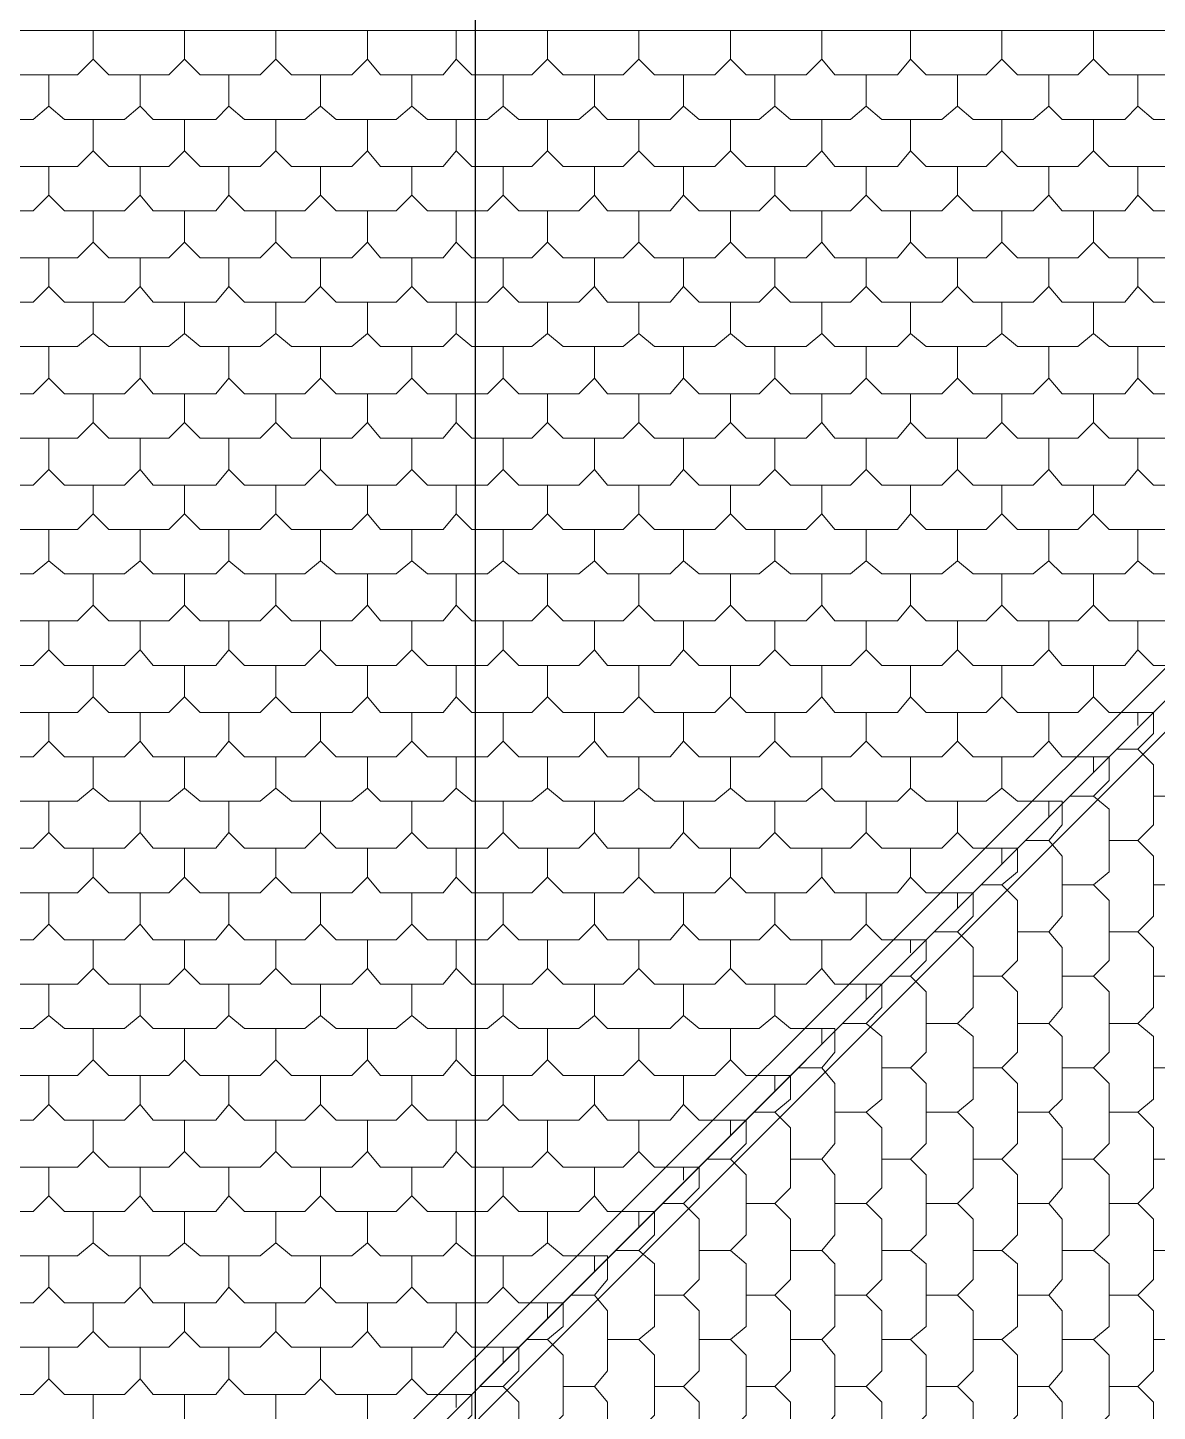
# Model space of a CAD drawing. Header units: millimetres. Extents: x -59 to 47, y 152 to 919.
# Drawn here: x 7.76 to 13.31, y 610.87 to 617.66 of the extents above; entities that cross this region are included whole.
import ezdxf

# ---------------------------------------------------------------- set-up
doc = ezdxf.new("R2010")
doc.units = ezdxf.units.MM
doc.layers.add('PDF_014408$BL-ROOF', color=7, linetype='Continuous')

msp = doc.modelspace()

# ---------------------------------------------------------------- linework, layer by layer
msp.add_line((9.9591, 470.7732), (9.9591, 662.3179))
at = {"layer": 'PDF_014408$BL-ROOF', "lineweight": 9}
for points in [[(-49.6944, 617.6501), (-40.2316, 608.1873), (-32.5383, 608.1873), (-32.5383, 615.7909), (-9.4968, 615.7909), (-9.4968, 609.2259), (7.7619, 609.2259), (7.7619, 608.7771), (16.6349, 617.6501)], [(16.6349, 617.6501), (7.7619, 608.7771), (7.7619, 607.5975), (16.6349, 598.7245)]]:
    msp.add_lwpolyline(points, close=True, dxfattribs=at)
for points in [[(7.6337, 617.509), (7.7107, 617.4321), (8.0056, 617.4321), (8.0825, 617.509), (8.0825, 617.6501)], [(7.7619, 608.9438), (16.481, 617.6501)], [(8.0825, 617.509), (8.1594, 617.4321), (8.4543, 617.4321), (8.5313, 617.509), (8.5313, 617.6501)], [(8.5313, 617.509), (8.6082, 617.4321), (8.9031, 617.4321), (8.9801, 617.509), (8.9801, 617.6501)], [(8.9801, 617.509), (9.057, 617.4321), (9.3519, 617.4321), (9.4288, 617.509), (9.4288, 617.6501)], [(9.4288, 617.509), (9.4929, 617.4321), (9.8007, 617.4321), (9.8648, 617.509), (9.8648, 617.6501)], [(9.8648, 617.509), (9.9417, 617.4321), (10.2366, 617.4321), (10.3136, 617.509), (10.3136, 617.6501)], [(10.3136, 617.509), (10.3905, 617.4321), (10.6854, 617.4321), (10.7623, 617.509), (10.7623, 617.6501)], [(10.7623, 617.509), (10.8393, 617.4321), (11.1342, 617.4321), (11.2111, 617.509), (11.2111, 617.6501)], [(11.2111, 617.509), (11.2881, 617.4321), (11.583, 617.4321), (11.6599, 617.509), (11.6599, 617.6501)], [(11.6599, 617.509), (11.724, 617.4321), (12.0317, 617.4321), (12.0959, 617.509), (12.0959, 617.6501)], [(12.0959, 617.509), (12.1728, 617.4321), (12.4677, 617.4321), (12.5446, 617.509), (12.5446, 617.6501)], [(12.5446, 617.509), (12.6216, 617.4321), (12.9165, 617.4321), (12.9934, 617.509), (12.9934, 617.6501)], [(12.9934, 617.509), (13.0703, 617.4321), (13.3652, 617.4321), (13.4422, 617.509), (13.4422, 617.6501)], [(7.7619, 608.6232), (16.6349, 617.4962)], [(7.4157, 617.2782), (7.4927, 617.2141), (7.7876, 617.2141), (7.8645, 617.2782), (7.8645, 617.4321)], [(7.8645, 617.2782), (7.9415, 617.2141), (8.2364, 617.2141), (8.3133, 617.2782), (8.3133, 617.4321)], [(8.3133, 617.2782), (8.3774, 617.2141), (8.6851, 617.2141), (8.7493, 617.2782), (8.7493, 617.4321)], [(8.7493, 617.2782), (8.8262, 617.2141), (9.1211, 617.2141), (9.198, 617.2782), (9.198, 617.4321)], [(9.198, 617.2782), (9.275, 617.2141), (9.5699, 617.2141), (9.6468, 617.2782), (9.6468, 617.4321)], [(9.6468, 617.2782), (9.7237, 617.2141), (10.0187, 617.2141), (10.0956, 617.2782), (10.0956, 617.4321)], [(10.0956, 617.2782), (10.1725, 617.2141), (10.4674, 617.2141), (10.5444, 617.2782), (10.5444, 617.4321)], [(10.5444, 617.2782), (10.6085, 617.2141), (10.9162, 617.2141), (10.9803, 617.2782), (10.9803, 617.4321)], [(10.9803, 617.2782), (11.0573, 617.2141), (11.3522, 617.2141), (11.4291, 617.2782), (11.4291, 617.4321)], [(11.4291, 617.2782), (11.506, 617.2141), (11.8009, 617.2141), (11.8779, 617.2782), (11.8779, 617.4321)], [(11.8779, 617.2782), (11.9548, 617.2141), (12.2497, 617.2141), (12.3267, 617.2782), (12.3267, 617.4321)], [(12.3267, 617.2782), (12.4036, 617.2141), (12.6985, 617.2141), (12.7754, 617.2782), (12.7754, 617.4321)], [(12.7754, 617.2782), (12.8395, 617.2141), (13.1473, 617.2141), (13.2114, 617.2782), (13.2114, 617.4321)], [(13.2114, 617.2782), (13.2883, 617.2141), (13.5832, 617.2141), (13.6602, 617.2782), (13.6602, 617.4321)], [(7.6337, 617.0603), (7.7107, 616.9833), (8.0056, 616.9833), (8.0825, 617.0603), (8.0825, 617.2141)], [(8.0825, 617.0603), (8.1594, 616.9833), (8.4543, 616.9833), (8.5313, 617.0603), (8.5313, 617.2141)], [(8.5313, 617.0603), (8.6082, 616.9833), (8.9031, 616.9833), (8.9801, 617.0603), (8.9801, 617.2141)], [(8.9801, 617.0603), (9.057, 616.9833), (9.3519, 616.9833), (9.4288, 617.0603), (9.4288, 617.2141)], [(9.4288, 617.0603), (9.4929, 616.9833), (9.8007, 616.9833), (9.8648, 617.0603), (9.8648, 617.2141)], [(9.8648, 617.0603), (9.9417, 616.9833), (10.2366, 616.9833), (10.3136, 617.0603), (10.3136, 617.2141)], [(10.3136, 617.0603), (10.3905, 616.9833), (10.6854, 616.9833), (10.7623, 617.0603), (10.7623, 617.2141)], [(10.7623, 617.0603), (10.8393, 616.9833), (11.1342, 616.9833), (11.2111, 617.0603), (11.2111, 617.2141)], [(11.2111, 617.0603), (11.2881, 616.9833), (11.583, 616.9833), (11.6599, 617.0603), (11.6599, 617.2141)], [(11.6599, 617.0603), (11.724, 616.9833), (12.0317, 616.9833), (12.0959, 617.0603), (12.0959, 617.2141)], [(12.0959, 617.0603), (12.1728, 616.9833), (12.4677, 616.9833), (12.5446, 617.0603), (12.5446, 617.2141)], [(12.5446, 617.0603), (12.6216, 616.9833), (12.9165, 616.9833), (12.9934, 617.0603), (12.9934, 617.2141)], [(12.9934, 617.0603), (13.0703, 616.9833), (13.3652, 616.9833), (13.4422, 617.0603), (13.4422, 617.2141)], [(7.4157, 616.8423), (7.4927, 616.7653), (7.7876, 616.7653), (7.8645, 616.8423), (7.8645, 616.9833)], [(7.8645, 616.8423), (7.9415, 616.7653), (8.2364, 616.7653), (8.3133, 616.8423), (8.3133, 616.9833)], [(8.3133, 616.8423), (8.3774, 616.7653), (8.6851, 616.7653), (8.7493, 616.8423), (8.7493, 616.9833)], [(8.7493, 616.8423), (8.8262, 616.7653), (9.1211, 616.7653), (9.198, 616.8423), (9.198, 616.9833)], [(9.198, 616.8423), (9.275, 616.7653), (9.5699, 616.7653), (9.6468, 616.8423), (9.6468, 616.9833)], [(9.6468, 616.8423), (9.7237, 616.7653), (10.0187, 616.7653), (10.0956, 616.8423), (10.0956, 616.9833)], [(10.0956, 616.8423), (10.1725, 616.7653), (10.4674, 616.7653), (10.5444, 616.8423), (10.5444, 616.9833)], [(10.5444, 616.8423), (10.6085, 616.7653), (10.9162, 616.7653), (10.9803, 616.8423), (10.9803, 616.9833)], [(10.9803, 616.8423), (11.0573, 616.7653), (11.3522, 616.7653), (11.4291, 616.8423), (11.4291, 616.9833)], [(11.4291, 616.8423), (11.506, 616.7653), (11.8009, 616.7653), (11.8779, 616.8423), (11.8779, 616.9833)], [(11.8779, 616.8423), (11.9548, 616.7653), (12.2497, 616.7653), (12.3267, 616.8423), (12.3267, 616.9833)], [(12.3267, 616.8423), (12.4036, 616.7653), (12.6985, 616.7653), (12.7754, 616.8423), (12.7754, 616.9833)], [(12.7754, 616.8423), (12.8395, 616.7653), (13.1473, 616.7653), (13.2114, 616.8423), (13.2114, 616.9833)], [(13.2114, 616.8423), (13.2883, 616.7653), (13.5832, 616.7653), (13.6602, 616.8423), (13.6602, 616.9833)], [(7.6337, 616.6115), (7.7107, 616.5345), (8.0056, 616.5345), (8.0825, 616.6115), (8.0825, 616.7653)], [(8.0825, 616.6115), (8.1594, 616.5345), (8.4543, 616.5345), (8.5313, 616.6115), (8.5313, 616.7653)], [(8.5313, 616.6115), (8.6082, 616.5345), (8.9031, 616.5345), (8.9801, 616.6115), (8.9801, 616.7653)], [(8.9801, 616.6115), (9.057, 616.5345), (9.3519, 616.5345), (9.4288, 616.6115), (9.4288, 616.7653)], [(9.4288, 616.6115), (9.4929, 616.5345), (9.8007, 616.5345), (9.8648, 616.6115), (9.8648, 616.7653)], [(9.8648, 616.6115), (9.9417, 616.5345), (10.2366, 616.5345), (10.3136, 616.6115), (10.3136, 616.7653)], [(10.3136, 616.6115), (10.3905, 616.5345), (10.6854, 616.5345), (10.7623, 616.6115), (10.7623, 616.7653)], [(10.7623, 616.6115), (10.8393, 616.5345), (11.1342, 616.5345), (11.2111, 616.6115), (11.2111, 616.7653)], [(11.2111, 616.6115), (11.2881, 616.5345), (11.583, 616.5345), (11.6599, 616.6115), (11.6599, 616.7653)], [(11.6599, 616.6115), (11.724, 616.5345), (12.0317, 616.5345), (12.0959, 616.6115), (12.0959, 616.7653)], [(12.0959, 616.6115), (12.1728, 616.5345), (12.4677, 616.5345), (12.5446, 616.6115), (12.5446, 616.7653)], [(12.5446, 616.6115), (12.6216, 616.5345), (12.9165, 616.5345), (12.9934, 616.6115), (12.9934, 616.7653)], [(12.9934, 616.6115), (13.0703, 616.5345), (13.3652, 616.5345), (13.4422, 616.6115), (13.4422, 616.7653)], [(7.4157, 616.3935), (7.4927, 616.3166), (7.7876, 616.3166), (7.8645, 616.3935), (7.8645, 616.5345)], [(7.8645, 616.3935), (7.9415, 616.3166), (8.2364, 616.3166), (8.3133, 616.3935), (8.3133, 616.5345)], [(8.3133, 616.3935), (8.3774, 616.3166), (8.6851, 616.3166), (8.7493, 616.3935), (8.7493, 616.5345)], [(8.7493, 616.3935), (8.8262, 616.3166), (9.1211, 616.3166), (9.198, 616.3935), (9.198, 616.5345)], [(9.198, 616.3935), (9.275, 616.3166), (9.5699, 616.3166), (9.6468, 616.3935), (9.6468, 616.5345)], [(9.6468, 616.3935), (9.7237, 616.3166), (10.0187, 616.3166), (10.0956, 616.3935), (10.0956, 616.5345)], [(10.0956, 616.3935), (10.1725, 616.3166), (10.4674, 616.3166), (10.5444, 616.3935), (10.5444, 616.5345)], [(10.5444, 616.3935), (10.6085, 616.3166), (10.9162, 616.3166), (10.9803, 616.3935), (10.9803, 616.5345)], [(10.9803, 616.3935), (11.0573, 616.3166), (11.3522, 616.3166), (11.4291, 616.3935), (11.4291, 616.5345)], [(11.4291, 616.3935), (11.506, 616.3166), (11.8009, 616.3166), (11.8779, 616.3935), (11.8779, 616.5345)], [(11.8779, 616.3935), (11.9548, 616.3166), (12.2497, 616.3166), (12.3267, 616.3935), (12.3267, 616.5345)], [(12.3267, 616.3935), (12.4036, 616.3166), (12.6985, 616.3166), (12.7754, 616.3935), (12.7754, 616.5345)], [(12.7754, 616.3935), (12.8395, 616.3166), (13.1473, 616.3166), (13.2114, 616.3935), (13.2114, 616.5345)], [(13.2114, 616.3935), (13.2883, 616.3166), (13.5832, 616.3166), (13.6602, 616.3935), (13.6602, 616.5345)], [(7.6337, 616.1627), (7.7107, 616.0986), (8.0056, 616.0986), (8.0825, 616.1627), (8.0825, 616.3166)], [(8.0825, 616.1627), (8.1594, 616.0986), (8.4543, 616.0986), (8.5313, 616.1627), (8.5313, 616.3166)], [(8.5313, 616.1627), (8.6082, 616.0986), (8.9031, 616.0986), (8.9801, 616.1627), (8.9801, 616.3166)], [(8.9801, 616.1627), (9.057, 616.0986), (9.3519, 616.0986), (9.4288, 616.1627), (9.4288, 616.3166)], [(9.4288, 616.1627), (9.4929, 616.0986), (9.8007, 616.0986), (9.8648, 616.1627), (9.8648, 616.3166)], [(9.8648, 616.1627), (9.9417, 616.0986), (10.2366, 616.0986), (10.3136, 616.1627), (10.3136, 616.3166)], [(10.3136, 616.1627), (10.3905, 616.0986), (10.6854, 616.0986), (10.7623, 616.1627), (10.7623, 616.3166)], [(10.7623, 616.1627), (10.8393, 616.0986), (11.1342, 616.0986), (11.2111, 616.1627), (11.2111, 616.3166)], [(11.2111, 616.1627), (11.2881, 616.0986), (11.583, 616.0986), (11.6599, 616.1627), (11.6599, 616.3166)], [(11.6599, 616.1627), (11.724, 616.0986), (12.0317, 616.0986), (12.0959, 616.1627), (12.0959, 616.3166)], [(12.0959, 616.1627), (12.1728, 616.0986), (12.4677, 616.0986), (12.5446, 616.1627), (12.5446, 616.3166)], [(12.5446, 616.1627), (12.6216, 616.0986), (12.9165, 616.0986), (12.9934, 616.1627), (12.9934, 616.3166)], [(12.9934, 616.1627), (13.0703, 616.0986), (13.3652, 616.0986), (13.4422, 616.1627), (13.4422, 616.3166)], [(7.4157, 615.9447), (7.4927, 615.8678), (7.7876, 615.8678), (7.8645, 615.9447), (7.8645, 616.0986)], [(7.8645, 615.9447), (7.9415, 615.8678), (8.2364, 615.8678), (8.3133, 615.9447), (8.3133, 616.0986)], [(8.3133, 615.9447), (8.3774, 615.8678), (8.6851, 615.8678), (8.7493, 615.9447), (8.7493, 616.0986)], [(8.7493, 615.9447), (8.8262, 615.8678), (9.1211, 615.8678), (9.198, 615.9447), (9.198, 616.0986)], [(9.198, 615.9447), (9.275, 615.8678), (9.5699, 615.8678), (9.6468, 615.9447), (9.6468, 616.0986)], [(9.6468, 615.9447), (9.7237, 615.8678), (10.0187, 615.8678), (10.0956, 615.9447), (10.0956, 616.0986)], [(10.0956, 615.9447), (10.1725, 615.8678), (10.4674, 615.8678), (10.5444, 615.9447), (10.5444, 616.0986)], [(10.5444, 615.9447), (10.6085, 615.8678), (10.9162, 615.8678), (10.9803, 615.9447), (10.9803, 616.0986)], [(10.9803, 615.9447), (11.0573, 615.8678), (11.3522, 615.8678), (11.4291, 615.9447), (11.4291, 616.0986)], [(11.4291, 615.9447), (11.506, 615.8678), (11.8009, 615.8678), (11.8779, 615.9447), (11.8779, 616.0986)], [(11.8779, 615.9447), (11.9548, 615.8678), (12.2497, 615.8678), (12.3267, 615.9447), (12.3267, 616.0986)], [(12.3267, 615.9447), (12.4036, 615.8678), (12.6985, 615.8678), (12.7754, 615.9447), (12.7754, 616.0986)], [(12.7754, 615.9447), (12.8395, 615.8678), (13.1473, 615.8678), (13.2114, 615.9447), (13.2114, 616.0986)], [(13.2114, 615.9447), (13.2883, 615.8678), (13.5832, 615.8678), (13.6602, 615.9447), (13.6602, 616.0986)], [(7.6337, 615.7267), (7.7107, 615.6498), (8.0056, 615.6498), (8.0825, 615.7267), (8.0825, 615.8678)], [(8.0825, 615.7267), (8.1594, 615.6498), (8.4543, 615.6498), (8.5313, 615.7267), (8.5313, 615.8678)], [(8.5313, 615.7267), (8.6082, 615.6498), (8.9031, 615.6498), (8.9801, 615.7267), (8.9801, 615.8678)], [(8.9801, 615.7267), (9.057, 615.6498), (9.3519, 615.6498), (9.4288, 615.7267), (9.4288, 615.8678)], [(9.4288, 615.7267), (9.4929, 615.6498), (9.8007, 615.6498), (9.8648, 615.7267), (9.8648, 615.8678)], [(9.8648, 615.7267), (9.9417, 615.6498), (10.2366, 615.6498), (10.3136, 615.7267), (10.3136, 615.8678)], [(10.3136, 615.7267), (10.3905, 615.6498), (10.6854, 615.6498), (10.7623, 615.7267), (10.7623, 615.8678)], [(10.7623, 615.7267), (10.8393, 615.6498), (11.1342, 615.6498), (11.2111, 615.7267), (11.2111, 615.8678)], [(11.2111, 615.7267), (11.2881, 615.6498), (11.583, 615.6498), (11.6599, 615.7267), (11.6599, 615.8678)], [(11.6599, 615.7267), (11.724, 615.6498), (12.0317, 615.6498), (12.0959, 615.7267), (12.0959, 615.8678)], [(12.0959, 615.7267), (12.1728, 615.6498), (12.4677, 615.6498), (12.5446, 615.7267), (12.5446, 615.8678)], [(12.5446, 615.7267), (12.6216, 615.6498), (12.9165, 615.6498), (12.9934, 615.7267), (12.9934, 615.8678)], [(12.9934, 615.7267), (13.0703, 615.6498), (13.3652, 615.6498), (13.4422, 615.7267), (13.4422, 615.8678)], [(7.4157, 615.4959), (7.4927, 615.419), (7.7876, 615.419), (7.8645, 615.4959), (7.8645, 615.6498)], [(7.8645, 615.4959), (7.9415, 615.419), (8.2364, 615.419), (8.3133, 615.4959), (8.3133, 615.6498)], [(8.3133, 615.4959), (8.3774, 615.419), (8.6851, 615.419), (8.7493, 615.4959), (8.7493, 615.6498)], [(8.7493, 615.4959), (8.8262, 615.419), (9.1211, 615.419), (9.198, 615.4959), (9.198, 615.6498)], [(9.198, 615.4959), (9.275, 615.419), (9.5699, 615.419), (9.6468, 615.4959), (9.6468, 615.6498)], [(9.6468, 615.4959), (9.7237, 615.419), (10.0187, 615.419), (10.0956, 615.4959), (10.0956, 615.6498)], [(10.0956, 615.4959), (10.1725, 615.419), (10.4674, 615.419), (10.5444, 615.4959), (10.5444, 615.6498)], [(10.5444, 615.4959), (10.6085, 615.419), (10.9162, 615.419), (10.9803, 615.4959), (10.9803, 615.6498)], [(10.9803, 615.4959), (11.0573, 615.419), (11.3522, 615.419), (11.4291, 615.4959), (11.4291, 615.6498)], [(11.4291, 615.4959), (11.506, 615.419), (11.8009, 615.419), (11.8779, 615.4959), (11.8779, 615.6498)], [(11.8779, 615.4959), (11.9548, 615.419), (12.2497, 615.419), (12.3267, 615.4959), (12.3267, 615.6498)], [(12.3267, 615.4959), (12.4036, 615.419), (12.6985, 615.419), (12.7754, 615.4959), (12.7754, 615.6498)], [(12.7754, 615.4959), (12.8395, 615.419), (13.1473, 615.419), (13.2114, 615.4959), (13.2114, 615.6498)], [(13.2114, 615.4959), (13.2883, 615.419), (13.5832, 615.419), (13.6602, 615.4959), (13.6602, 615.6498)], [(7.6337, 615.278), (7.7107, 615.201), (8.0056, 615.201), (8.0825, 615.278), (8.0825, 615.419)], [(8.0825, 615.278), (8.1594, 615.201), (8.4543, 615.201), (8.5313, 615.278), (8.5313, 615.419)], [(8.5313, 615.278), (8.6082, 615.201), (8.9031, 615.201), (8.9801, 615.278), (8.9801, 615.419)], [(8.9801, 615.278), (9.057, 615.201), (9.3519, 615.201), (9.4288, 615.278), (9.4288, 615.419)], [(9.4288, 615.278), (9.4929, 615.201), (9.8007, 615.201), (9.8648, 615.278), (9.8648, 615.419)], [(9.8648, 615.278), (9.9417, 615.201), (10.2366, 615.201), (10.3136, 615.278), (10.3136, 615.419)], [(10.3136, 615.278), (10.3905, 615.201), (10.6854, 615.201), (10.7623, 615.278), (10.7623, 615.419)], [(10.7623, 615.278), (10.8393, 615.201), (11.1342, 615.201), (11.2111, 615.278), (11.2111, 615.419)], [(11.2111, 615.278), (11.2881, 615.201), (11.583, 615.201), (11.6599, 615.278), (11.6599, 615.419)], [(11.6599, 615.278), (11.724, 615.201), (12.0317, 615.201), (12.0959, 615.278), (12.0959, 615.419)], [(12.0959, 615.278), (12.1728, 615.201), (12.4677, 615.201), (12.5446, 615.278), (12.5446, 615.419)], [(12.5446, 615.278), (12.6216, 615.201), (12.9165, 615.201), (12.9934, 615.278), (12.9934, 615.419)], [(12.9934, 615.278), (13.0703, 615.201), (13.3652, 615.201), (13.4422, 615.278), (13.4422, 615.419)], [(7.4157, 615.0472), (7.4927, 614.9831), (7.7876, 614.9831), (7.8645, 615.0472), (7.8645, 615.201)], [(7.8645, 615.0472), (7.9415, 614.9831), (8.2364, 614.9831), (8.3133, 615.0472), (8.3133, 615.201)], [(8.3133, 615.0472), (8.3774, 614.9831), (8.6851, 614.9831), (8.7493, 615.0472), (8.7493, 615.201)], [(8.7493, 615.0472), (8.8262, 614.9831), (9.1211, 614.9831), (9.198, 615.0472), (9.198, 615.201)], [(9.198, 615.0472), (9.275, 614.9831), (9.5699, 614.9831), (9.6468, 615.0472), (9.6468, 615.201)], [(9.6468, 615.0472), (9.7237, 614.9831), (10.0187, 614.9831), (10.0956, 615.0472), (10.0956, 615.201)], [(10.0956, 615.0472), (10.1725, 614.9831), (10.4674, 614.9831), (10.5444, 615.0472), (10.5444, 615.201)], [(10.5444, 615.0472), (10.6085, 614.9831), (10.9162, 614.9831), (10.9803, 615.0472), (10.9803, 615.201)], [(10.9803, 615.0472), (11.0573, 614.9831), (11.3522, 614.9831), (11.4291, 615.0472), (11.4291, 615.201)], [(11.4291, 615.0472), (11.506, 614.9831), (11.8009, 614.9831), (11.8779, 615.0472), (11.8779, 615.201)], [(11.8779, 615.0472), (11.9548, 614.9831), (12.2497, 614.9831), (12.3267, 615.0472), (12.3267, 615.201)], [(12.3267, 615.0472), (12.4036, 614.9831), (12.6985, 614.9831), (12.7754, 615.0472), (12.7754, 615.201)], [(12.7754, 615.0472), (12.8395, 614.9831), (13.1473, 614.9831), (13.2114, 615.0472), (13.2114, 615.201)], [(13.2114, 615.0472), (13.2883, 614.9831), (13.5832, 614.9831), (13.6602, 615.0472), (13.6602, 615.201)], [(7.6337, 614.8292), (7.7107, 614.7523), (8.0056, 614.7523), (8.0825, 614.8292), (8.0825, 614.9831)], [(8.0825, 614.8292), (8.1594, 614.7523), (8.4543, 614.7523), (8.5313, 614.8292), (8.5313, 614.9831)], [(8.5313, 614.8292), (8.6082, 614.7523), (8.9031, 614.7523), (8.9801, 614.8292), (8.9801, 614.9831)], [(8.9801, 614.8292), (9.057, 614.7523), (9.3519, 614.7523), (9.4288, 614.8292), (9.4288, 614.9831)], [(9.4288, 614.8292), (9.4929, 614.7523), (9.8007, 614.7523), (9.8648, 614.8292), (9.8648, 614.9831)], [(9.8648, 614.8292), (9.9417, 614.7523), (10.2366, 614.7523), (10.3136, 614.8292), (10.3136, 614.9831)], [(10.3136, 614.8292), (10.3905, 614.7523), (10.6854, 614.7523), (10.7623, 614.8292), (10.7623, 614.9831)], [(10.7623, 614.8292), (10.8393, 614.7523), (11.1342, 614.7523), (11.2111, 614.8292), (11.2111, 614.9831)], [(11.2111, 614.8292), (11.2881, 614.7523), (11.583, 614.7523), (11.6599, 614.8292), (11.6599, 614.9831)], [(11.6599, 614.8292), (11.724, 614.7523), (12.0317, 614.7523), (12.0959, 614.8292), (12.0959, 614.9831)], [(12.0959, 614.8292), (12.1728, 614.7523), (12.4677, 614.7523), (12.5446, 614.8292), (12.5446, 614.9831)], [(12.5446, 614.8292), (12.6216, 614.7523), (12.9165, 614.7523), (12.9934, 614.8292), (12.9934, 614.9831)], [(12.9934, 614.8292), (13.0703, 614.7523), (13.3652, 614.7523), (13.4422, 614.8292), (13.4422, 614.9831)], [(7.4157, 614.6112), (7.4927, 614.5343), (7.7876, 614.5343), (7.8645, 614.6112), (7.8645, 614.7523)], [(7.8645, 614.6112), (7.9415, 614.5343), (8.2364, 614.5343), (8.3133, 614.6112), (8.3133, 614.7523)], [(8.3133, 614.6112), (8.3774, 614.5343), (8.6851, 614.5343), (8.7493, 614.6112), (8.7493, 614.7523)], [(8.7493, 614.6112), (8.8262, 614.5343), (9.1211, 614.5343), (9.198, 614.6112), (9.198, 614.7523)], [(9.198, 614.6112), (9.275, 614.5343), (9.5699, 614.5343), (9.6468, 614.6112), (9.6468, 614.7523)], [(9.6468, 614.6112), (9.7237, 614.5343), (10.0187, 614.5343), (10.0956, 614.6112), (10.0956, 614.7523)], [(10.0956, 614.6112), (10.1725, 614.5343), (10.4674, 614.5343), (10.5444, 614.6112), (10.5444, 614.7523)], [(10.5444, 614.6112), (10.6085, 614.5343), (10.9162, 614.5343), (10.9803, 614.6112), (10.9803, 614.7523)], [(10.9803, 614.6112), (11.0573, 614.5343), (11.3522, 614.5343), (11.4291, 614.6112), (11.4291, 614.7523)], [(11.4291, 614.6112), (11.506, 614.5343), (11.8009, 614.5343), (11.8779, 614.6112), (11.8779, 614.7523)], [(11.8779, 614.6112), (11.9548, 614.5343), (12.2497, 614.5343), (12.3267, 614.6112), (12.3267, 614.7523)], [(12.3267, 614.6112), (12.4036, 614.5343), (12.6985, 614.5343), (12.7754, 614.6112), (12.7754, 614.7523)], [(12.7754, 614.6112), (12.8395, 614.5343), (13.1473, 614.5343), (13.2114, 614.6112), (13.2114, 614.7523)], [(13.2114, 614.6112), (13.2883, 614.5343), (13.5191, 614.5343), (13.5191, 614.4189), (13.4422, 614.3419)], [(7.6337, 614.3804), (7.7107, 614.3035), (8.0056, 614.3035), (8.0825, 614.3804), (8.0825, 614.5343)], [(8.0825, 614.3804), (8.1594, 614.3035), (8.4543, 614.3035), (8.5313, 614.3804), (8.5313, 614.5343)], [(8.5313, 614.3804), (8.6082, 614.3035), (8.9031, 614.3035), (8.9801, 614.3804), (8.9801, 614.5343)], [(8.9801, 614.3804), (9.057, 614.3035), (9.3519, 614.3035), (9.4288, 614.3804), (9.4288, 614.5343)], [(9.4288, 614.3804), (9.4929, 614.3035), (9.8007, 614.3035), (9.8648, 614.3804), (9.8648, 614.5343)], [(9.8648, 614.3804), (9.9417, 614.3035), (10.2366, 614.3035), (10.3136, 614.3804), (10.3136, 614.5343)], [(10.3136, 614.3804), (10.3905, 614.3035), (10.6854, 614.3035), (10.7623, 614.3804), (10.7623, 614.5343)], [(10.7623, 614.3804), (10.8393, 614.3035), (11.1342, 614.3035), (11.2111, 614.3804), (11.2111, 614.5343)], [(11.2111, 614.3804), (11.2881, 614.3035), (11.583, 614.3035), (11.6599, 614.3804), (11.6599, 614.5343)], [(11.6599, 614.3804), (11.724, 614.3035), (12.0317, 614.3035), (12.0959, 614.3804), (12.0959, 614.5343)], [(12.0959, 614.3804), (12.1728, 614.3035), (12.4677, 614.3035), (12.5446, 614.3804), (12.5446, 614.5343)], [(12.5446, 614.3804), (12.6216, 614.3035), (12.9165, 614.3035), (12.9934, 614.3804), (12.9934, 614.5343)], [(12.9934, 614.3804), (13.0703, 614.3035), (13.2883, 614.3035), (13.2883, 614.2009), (13.2114, 614.124)], [(7.4157, 614.1624), (7.4927, 614.0855), (7.7876, 614.0855), (7.8645, 614.1624), (7.8645, 614.3035)], [(7.8645, 614.1624), (7.9415, 614.0855), (8.2364, 614.0855), (8.3133, 614.1624), (8.3133, 614.3035)], [(8.3133, 614.1624), (8.3774, 614.0855), (8.6851, 614.0855), (8.7493, 614.1624), (8.7493, 614.3035)], [(8.7493, 614.1624), (8.8262, 614.0855), (9.1211, 614.0855), (9.198, 614.1624), (9.198, 614.3035)], [(9.198, 614.1624), (9.275, 614.0855), (9.5699, 614.0855), (9.6468, 614.1624), (9.6468, 614.3035)], [(9.6468, 614.1624), (9.7237, 614.0855), (10.0187, 614.0855), (10.0956, 614.1624), (10.0956, 614.3035)], [(10.0956, 614.1624), (10.1725, 614.0855), (10.4674, 614.0855), (10.5444, 614.1624), (10.5444, 614.3035)], [(10.5444, 614.1624), (10.6085, 614.0855), (10.9162, 614.0855), (10.9803, 614.1624), (10.9803, 614.3035)], [(10.9803, 614.1624), (11.0573, 614.0855), (11.3522, 614.0855), (11.4291, 614.1624), (11.4291, 614.3035)], [(11.4291, 614.1624), (11.506, 614.0855), (11.8009, 614.0855), (11.8779, 614.1624), (11.8779, 614.3035)], [(11.8779, 614.1624), (11.9548, 614.0855), (12.2497, 614.0855), (12.3267, 614.1624), (12.3267, 614.3035)], [(12.3267, 614.1624), (12.4036, 614.0855), (12.6985, 614.0855), (12.7754, 614.1624), (12.7754, 614.3035)], [(13.2114, 614.2394), (13.2114, 614.3035)], [(12.7754, 614.1624), (12.8395, 614.0855), (13.0703, 614.0855), (13.0703, 613.9701), (12.9934, 613.8932)], [(7.6337, 613.9316), (7.7107, 613.8675), (8.0056, 613.8675), (8.0825, 613.9316), (8.0825, 614.0855)], [(8.0825, 613.9316), (8.1594, 613.8675), (8.4543, 613.8675), (8.5313, 613.9316), (8.5313, 614.0855)], [(8.5313, 613.9316), (8.6082, 613.8675), (8.9031, 613.8675), (8.9801, 613.9316), (8.9801, 614.0855)], [(8.9801, 613.9316), (9.057, 613.8675), (9.3519, 613.8675), (9.4288, 613.9316), (9.4288, 614.0855)], [(9.4288, 613.9316), (9.4929, 613.8675), (9.8007, 613.8675), (9.8648, 613.9316), (9.8648, 614.0855)], [(9.8648, 613.9316), (9.9417, 613.8675), (10.2366, 613.8675), (10.3136, 613.9316), (10.3136, 614.0855)], [(10.3136, 613.9316), (10.3905, 613.8675), (10.6854, 613.8675), (10.7623, 613.9316), (10.7623, 614.0855)], [(10.7623, 613.9316), (10.8393, 613.8675), (11.1342, 613.8675), (11.2111, 613.9316), (11.2111, 614.0855)], [(11.2111, 613.9316), (11.2881, 613.8675), (11.583, 613.8675), (11.6599, 613.9316), (11.6599, 614.0855)], [(11.6599, 613.9316), (11.724, 613.8675), (12.0317, 613.8675), (12.0959, 613.9316), (12.0959, 614.0855)], [(12.0959, 613.9316), (12.1728, 613.8675), (12.4677, 613.8675), (12.5446, 613.9316), (12.5446, 614.0855)], [(12.9934, 614.0086), (12.9934, 614.0855)], [(13.2114, 613.6752), (13.2883, 613.7521), (13.2883, 614.047), (13.2114, 614.124), (13.1088, 614.124)], [(7.4157, 613.7137), (7.4927, 613.6367), (7.7876, 613.6367), (7.8645, 613.7137), (7.8645, 613.8675)], [(7.8645, 613.7137), (7.9415, 613.6367), (8.2364, 613.6367), (8.3133, 613.7137), (8.3133, 613.8675)], [(8.3133, 613.7137), (8.3774, 613.6367), (8.6851, 613.6367), (8.7493, 613.7137), (8.7493, 613.8675)], [(8.7493, 613.7137), (8.8262, 613.6367), (9.1211, 613.6367), (9.198, 613.7137), (9.198, 613.8675)], [(9.198, 613.7137), (9.275, 613.6367), (9.5699, 613.6367), (9.6468, 613.7137), (9.6468, 613.8675)], [(9.6468, 613.7137), (9.7237, 613.6367), (10.0187, 613.6367), (10.0956, 613.7137), (10.0956, 613.8675)], [(10.0956, 613.7137), (10.1725, 613.6367), (10.4674, 613.6367), (10.5444, 613.7137), (10.5444, 613.8675)], [(10.5444, 613.7137), (10.6085, 613.6367), (10.9162, 613.6367), (10.9803, 613.7137), (10.9803, 613.8675)], [(10.9803, 613.7137), (11.0573, 613.6367), (11.3522, 613.6367), (11.4291, 613.7137), (11.4291, 613.8675)], [(11.4291, 613.7137), (11.506, 613.6367), (11.8009, 613.6367), (11.8779, 613.7137), (11.8779, 613.8675)], [(11.8779, 613.7137), (11.9548, 613.6367), (12.2497, 613.6367), (12.3267, 613.7137), (12.3267, 613.8675)], [(12.5446, 613.9316), (12.6216, 613.8675), (12.8395, 613.8675), (12.8395, 613.7521), (12.7754, 613.6752)], [(12.7754, 613.7906), (12.7754, 613.8675)], [(12.9934, 613.4572), (13.0703, 613.5213), (13.0703, 613.8291), (12.9934, 613.8932), (12.878, 613.8932)], [(13.4422, 613.4572), (13.5191, 613.5213), (13.5191, 613.8291), (13.4422, 613.8932), (13.2883, 613.8932)], [(12.3267, 613.7137), (12.4036, 613.6367), (12.6216, 613.6367), (12.6216, 613.5213), (12.5446, 613.4572)], [(12.7754, 613.2264), (12.8395, 613.3033), (12.8395, 613.5983), (12.7754, 613.6752), (12.66, 613.6752)], [(13.2114, 613.2264), (13.2883, 613.3033), (13.2883, 613.5983), (13.2114, 613.6752), (13.0703, 613.6752)], [(7.6337, 613.4957), (7.7107, 613.4187), (8.0056, 613.4187), (8.0825, 613.4957), (8.0825, 613.6367)], [(8.0825, 613.4957), (8.1594, 613.4187), (8.4543, 613.4187), (8.5313, 613.4957), (8.5313, 613.6367)], [(8.5313, 613.4957), (8.6082, 613.4187), (8.9031, 613.4187), (8.9801, 613.4957), (8.9801, 613.6367)], [(8.9801, 613.4957), (9.057, 613.4187), (9.3519, 613.4187), (9.4288, 613.4957), (9.4288, 613.6367)], [(9.4288, 613.4957), (9.4929, 613.4187), (9.8007, 613.4187), (9.8648, 613.4957), (9.8648, 613.6367)], [(9.8648, 613.4957), (9.9417, 613.4187), (10.2366, 613.4187), (10.3136, 613.4957), (10.3136, 613.6367)], [(10.3136, 613.4957), (10.3905, 613.4187), (10.6854, 613.4187), (10.7623, 613.4957), (10.7623, 613.6367)], [(10.7623, 613.4957), (10.8393, 613.4187), (11.1342, 613.4187), (11.2111, 613.4957), (11.2111, 613.6367)], [(11.2111, 613.4957), (11.2881, 613.4187), (11.583, 613.4187), (11.6599, 613.4957), (11.6599, 613.6367)], [(11.6599, 613.4957), (11.724, 613.4187), (12.0317, 613.4187), (12.0959, 613.4957), (12.0959, 613.6367)], [(12.5446, 613.5598), (12.5446, 613.6367)], [(12.0959, 613.4957), (12.1728, 613.4187), (12.4036, 613.4187), (12.4036, 613.3033), (12.3267, 613.2264)], [(12.5446, 613.0084), (12.6216, 613.0854), (12.6216, 613.3803), (12.5446, 613.4572), (12.4421, 613.4572)], [(12.9934, 613.0084), (13.0703, 613.0854), (13.0703, 613.3803), (12.9934, 613.4572), (12.8395, 613.4572)], [(13.4422, 613.0084), (13.5191, 613.0854), (13.5191, 613.3803), (13.4422, 613.4572), (13.2883, 613.4572)], [(7.4157, 613.2649), (7.4927, 613.1879), (7.7876, 613.1879), (7.8645, 613.2649), (7.8645, 613.4187)], [(7.8645, 613.2649), (7.9415, 613.1879), (8.2364, 613.1879), (8.3133, 613.2649), (8.3133, 613.4187)], [(8.3133, 613.2649), (8.3774, 613.1879), (8.6851, 613.1879), (8.7493, 613.2649), (8.7493, 613.4187)], [(8.7493, 613.2649), (8.8262, 613.1879), (9.1211, 613.1879), (9.198, 613.2649), (9.198, 613.4187)], [(9.198, 613.2649), (9.275, 613.1879), (9.5699, 613.1879), (9.6468, 613.2649), (9.6468, 613.4187)], [(9.6468, 613.2649), (9.7237, 613.1879), (10.0187, 613.1879), (10.0956, 613.2649), (10.0956, 613.4187)], [(10.0956, 613.2649), (10.1725, 613.1879), (10.4674, 613.1879), (10.5444, 613.2649), (10.5444, 613.4187)], [(10.5444, 613.2649), (10.6085, 613.1879), (10.9162, 613.1879), (10.9803, 613.2649), (10.9803, 613.4187)], [(10.9803, 613.2649), (11.0573, 613.1879), (11.3522, 613.1879), (11.4291, 613.2649), (11.4291, 613.4187)], [(11.4291, 613.2649), (11.506, 613.1879), (11.8009, 613.1879), (11.8779, 613.2649), (11.8779, 613.4187)], [(12.3267, 613.3418), (12.3267, 613.4187)], [(11.8779, 613.2649), (11.9548, 613.1879), (12.1728, 613.1879), (12.1728, 613.0854), (12.0959, 613.0084)], [(7.6337, 613.0469), (7.7107, 612.97), (8.0056, 612.97), (8.0825, 613.0469), (8.0825, 613.1879)], [(8.0825, 613.0469), (8.1594, 612.97), (8.4543, 612.97), (8.5313, 613.0469), (8.5313, 613.1879)], [(8.5313, 613.0469), (8.6082, 612.97), (8.9031, 612.97), (8.9801, 613.0469), (8.9801, 613.1879)], [(8.9801, 613.0469), (9.057, 612.97), (9.3519, 612.97), (9.4288, 613.0469), (9.4288, 613.1879)], [(9.4288, 613.0469), (9.4929, 612.97), (9.8007, 612.97), (9.8648, 613.0469), (9.8648, 613.1879)], [(9.8648, 613.0469), (9.9417, 612.97), (10.2366, 612.97), (10.3136, 613.0469), (10.3136, 613.1879)], [(10.3136, 613.0469), (10.3905, 612.97), (10.6854, 612.97), (10.7623, 613.0469), (10.7623, 613.1879)], [(10.7623, 613.0469), (10.8393, 612.97), (11.1342, 612.97), (11.2111, 613.0469), (11.2111, 613.1879)], [(11.2111, 613.0469), (11.2881, 612.97), (11.583, 612.97), (11.6599, 613.0469), (11.6599, 613.1879)], [(12.0959, 613.1238), (12.0959, 613.1879)], [(12.3267, 612.7776), (12.4036, 612.8546), (12.4036, 613.1495), (12.3267, 613.2264), (12.2113, 613.2264)], [(12.7754, 612.7776), (12.8395, 612.8546), (12.8395, 613.1495), (12.7754, 613.2264), (12.6216, 613.2264)], [(13.2114, 612.7776), (13.2883, 612.8546), (13.2883, 613.1495), (13.2114, 613.2264), (13.0703, 613.2264)], [(11.6599, 613.0469), (11.724, 612.97), (11.9548, 612.97), (11.9548, 612.8546), (11.8779, 612.7776)], [(12.0959, 612.5597), (12.1728, 612.6366), (12.1728, 612.9315), (12.0959, 613.0084), (11.9933, 613.0084)], [(12.5446, 612.5597), (12.6216, 612.6366), (12.6216, 612.9315), (12.5446, 613.0084), (12.4036, 613.0084)], [(12.9934, 612.5597), (13.0703, 612.6366), (13.0703, 612.9315), (12.9934, 613.0084), (12.8395, 613.0084)], [(13.4422, 612.5597), (13.5191, 612.6366), (13.5191, 612.9315), (13.4422, 613.0084), (13.2883, 613.0084)], [(7.4157, 612.8161), (7.4927, 612.752), (7.7876, 612.752), (7.8645, 612.8161), (7.8645, 612.97)], [(7.8645, 612.8161), (7.9415, 612.752), (8.2364, 612.752), (8.3133, 612.8161), (8.3133, 612.97)], [(8.3133, 612.8161), (8.3774, 612.752), (8.6851, 612.752), (8.7493, 612.8161), (8.7493, 612.97)], [(8.7493, 612.8161), (8.8262, 612.752), (9.1211, 612.752), (9.198, 612.8161), (9.198, 612.97)], [(9.198, 612.8161), (9.275, 612.752), (9.5699, 612.752), (9.6468, 612.8161), (9.6468, 612.97)], [(9.6468, 612.8161), (9.7237, 612.752), (10.0187, 612.752), (10.0956, 612.8161), (10.0956, 612.97)], [(10.0956, 612.8161), (10.1725, 612.752), (10.4674, 612.752), (10.5444, 612.8161), (10.5444, 612.97)], [(10.5444, 612.8161), (10.6085, 612.752), (10.9162, 612.752), (10.9803, 612.8161), (10.9803, 612.97)], [(10.9803, 612.8161), (11.0573, 612.752), (11.3522, 612.752), (11.4291, 612.8161), (11.4291, 612.97)], [(11.8779, 612.893), (11.8779, 612.97)], [(11.4291, 612.8161), (11.506, 612.752), (11.724, 612.752), (11.724, 612.6366), (11.6599, 612.5597)], [(11.8779, 612.3417), (11.9548, 612.4058), (11.9548, 612.7135), (11.8779, 612.7776), (11.7625, 612.7776)], [(12.3267, 612.3417), (12.4036, 612.4058), (12.4036, 612.7135), (12.3267, 612.7776), (12.1728, 612.7776)], [(12.7754, 612.3417), (12.8395, 612.4058), (12.8395, 612.7135), (12.7754, 612.7776), (12.6216, 612.7776)], [(13.2114, 612.3417), (13.2883, 612.4058), (13.2883, 612.7135), (13.2114, 612.7776), (13.0703, 612.7776)], [(7.6337, 612.5981), (7.7107, 612.5212), (8.0056, 612.5212), (8.0825, 612.5981), (8.0825, 612.752)], [(8.0825, 612.5981), (8.1594, 612.5212), (8.4543, 612.5212), (8.5313, 612.5981), (8.5313, 612.752)], [(8.5313, 612.5981), (8.6082, 612.5212), (8.9031, 612.5212), (8.9801, 612.5981), (8.9801, 612.752)], [(8.9801, 612.5981), (9.057, 612.5212), (9.3519, 612.5212), (9.4288, 612.5981), (9.4288, 612.752)], [(9.4288, 612.5981), (9.4929, 612.5212), (9.8007, 612.5212), (9.8648, 612.5981), (9.8648, 612.752)], [(9.8648, 612.5981), (9.9417, 612.5212), (10.2366, 612.5212), (10.3136, 612.5981), (10.3136, 612.752)], [(10.3136, 612.5981), (10.3905, 612.5212), (10.6854, 612.5212), (10.7623, 612.5981), (10.7623, 612.752)], [(10.7623, 612.5981), (10.8393, 612.5212), (11.1342, 612.5212), (11.2111, 612.5981), (11.2111, 612.752)], [(11.6599, 612.6751), (11.6599, 612.752)], [(11.2111, 612.5981), (11.2881, 612.5212), (11.506, 612.5212), (11.506, 612.4058), (11.4291, 612.3417)], [(7.4157, 612.3801), (7.4927, 612.3032), (7.7876, 612.3032), (7.8645, 612.3801), (7.8645, 612.5212)], [(7.8645, 612.3801), (7.9415, 612.3032), (8.2364, 612.3032), (8.3133, 612.3801), (8.3133, 612.5212)], [(8.3133, 612.3801), (8.3774, 612.3032), (8.6851, 612.3032), (8.7493, 612.3801), (8.7493, 612.5212)], [(8.7493, 612.3801), (8.8262, 612.3032), (9.1211, 612.3032), (9.198, 612.3801), (9.198, 612.5212)], [(9.198, 612.3801), (9.275, 612.3032), (9.5699, 612.3032), (9.6468, 612.3801), (9.6468, 612.5212)], [(9.6468, 612.3801), (9.7237, 612.3032), (10.0187, 612.3032), (10.0956, 612.3801), (10.0956, 612.5212)], [(10.0956, 612.3801), (10.1725, 612.3032), (10.4674, 612.3032), (10.5444, 612.3801), (10.5444, 612.5212)], [(10.5444, 612.3801), (10.6085, 612.3032), (10.9162, 612.3032), (10.9803, 612.3801), (10.9803, 612.5212)], [(11.4291, 612.4443), (11.4291, 612.5212)], [(11.6599, 612.1109), (11.724, 612.1878), (11.724, 612.4827), (11.6599, 612.5597), (11.5445, 612.5597)], [(12.0959, 612.1109), (12.1728, 612.1878), (12.1728, 612.4827), (12.0959, 612.5597), (11.9548, 612.5597)], [(12.5446, 612.1109), (12.6216, 612.1878), (12.6216, 612.4827), (12.5446, 612.5597), (12.4036, 612.5597)], [(12.9934, 612.1109), (13.0703, 612.1878), (13.0703, 612.4827), (12.9934, 612.5597), (12.8395, 612.5597)], [(13.4422, 612.1109), (13.5191, 612.1878), (13.5191, 612.4827), (13.4422, 612.5597), (13.2883, 612.5597)], [(10.9803, 612.3801), (11.0573, 612.3032), (11.2881, 612.3032), (11.2881, 612.1878), (11.2111, 612.1109)], [(7.6337, 612.1494), (7.7107, 612.0724), (8.0056, 612.0724), (8.0825, 612.1494), (8.0825, 612.3032)], [(8.0825, 612.1494), (8.1594, 612.0724), (8.4543, 612.0724), (8.5313, 612.1494), (8.5313, 612.3032)], [(8.5313, 612.1494), (8.6082, 612.0724), (8.9031, 612.0724), (8.9801, 612.1494), (8.9801, 612.3032)], [(8.9801, 612.1494), (9.057, 612.0724), (9.3519, 612.0724), (9.4288, 612.1494), (9.4288, 612.3032)], [(9.4288, 612.1494), (9.4929, 612.0724), (9.8007, 612.0724), (9.8648, 612.1494), (9.8648, 612.3032)], [(9.8648, 612.1494), (9.9417, 612.0724), (10.2366, 612.0724), (10.3136, 612.1494), (10.3136, 612.3032)], [(10.3136, 612.1494), (10.3905, 612.0724), (10.6854, 612.0724), (10.7623, 612.1494), (10.7623, 612.3032)], [(11.2111, 612.2263), (11.2111, 612.3032)], [(11.4291, 611.8929), (11.506, 611.9698), (11.506, 612.2647), (11.4291, 612.3417), (11.3265, 612.3417)], [(11.8779, 611.8929), (11.9548, 611.9698), (11.9548, 612.2647), (11.8779, 612.3417), (11.724, 612.3417)], [(12.3267, 611.8929), (12.4036, 611.9698), (12.4036, 612.2647), (12.3267, 612.3417), (12.1728, 612.3417)], [(12.7754, 611.8929), (12.8395, 611.9698), (12.8395, 612.2647), (12.7754, 612.3417), (12.6216, 612.3417)], [(13.2114, 611.8929), (13.2883, 611.9698), (13.2883, 612.2647), (13.2114, 612.3417), (13.0703, 612.3417)], [(10.7623, 612.1494), (10.8393, 612.0724), (11.0573, 612.0724), (11.0573, 611.9698), (10.9803, 611.8929)], [(11.2111, 611.6621), (11.2881, 611.739), (11.2881, 612.034), (11.2111, 612.1109), (11.0957, 612.1109)], [(11.6599, 611.6621), (11.724, 611.739), (11.724, 612.034), (11.6599, 612.1109), (11.506, 612.1109)], [(12.0959, 611.6621), (12.1728, 611.739), (12.1728, 612.034), (12.0959, 612.1109), (11.9548, 612.1109)], [(12.5446, 611.6621), (12.6216, 611.739), (12.6216, 612.034), (12.5446, 612.1109), (12.4036, 612.1109)], [(12.9934, 611.6621), (13.0703, 611.739), (13.0703, 612.034), (12.9934, 612.1109), (12.8395, 612.1109)], [(13.4422, 611.6621), (13.5191, 611.739), (13.5191, 612.034), (13.4422, 612.1109), (13.2883, 612.1109)], [(7.4157, 611.9314), (7.4927, 611.8544), (7.7876, 611.8544), (7.8645, 611.9314), (7.8645, 612.0724)], [(7.8645, 611.9314), (7.9415, 611.8544), (8.2364, 611.8544), (8.3133, 611.9314), (8.3133, 612.0724)], [(8.3133, 611.9314), (8.3774, 611.8544), (8.6851, 611.8544), (8.7493, 611.9314), (8.7493, 612.0724)], [(8.7493, 611.9314), (8.8262, 611.8544), (9.1211, 611.8544), (9.198, 611.9314), (9.198, 612.0724)], [(9.198, 611.9314), (9.275, 611.8544), (9.5699, 611.8544), (9.6468, 611.9314), (9.6468, 612.0724)], [(9.6468, 611.9314), (9.7237, 611.8544), (10.0187, 611.8544), (10.0956, 611.9314), (10.0956, 612.0724)], [(10.0956, 611.9314), (10.1725, 611.8544), (10.4674, 611.8544), (10.5444, 611.9314), (10.5444, 612.0724)], [(10.9803, 612.0083), (10.9803, 612.0724)], [(10.5444, 611.9314), (10.6085, 611.8544), (10.8393, 611.8544), (10.8393, 611.739), (10.7623, 611.6621)], [(7.6337, 611.7006), (7.7107, 611.6365), (8.0056, 611.6365), (8.0825, 611.7006), (8.0825, 611.8544)], [(8.0825, 611.7006), (8.1594, 611.6365), (8.4543, 611.6365), (8.5313, 611.7006), (8.5313, 611.8544)], [(8.5313, 611.7006), (8.6082, 611.6365), (8.9031, 611.6365), (8.9801, 611.7006), (8.9801, 611.8544)], [(8.9801, 611.7006), (9.057, 611.6365), (9.3519, 611.6365), (9.4288, 611.7006), (9.4288, 611.8544)], [(9.4288, 611.7006), (9.4929, 611.6365), (9.8007, 611.6365), (9.8648, 611.7006), (9.8648, 611.8544)], [(9.8648, 611.7006), (9.9417, 611.6365), (10.2366, 611.6365), (10.3136, 611.7006), (10.3136, 611.8544)], [(10.7623, 611.7775), (10.7623, 611.8544)], [(10.9803, 611.4441), (11.0573, 611.5211), (11.0573, 611.816), (10.9803, 611.8929), (10.8777, 611.8929)], [(11.4291, 611.4441), (11.506, 611.5211), (11.506, 611.816), (11.4291, 611.8929), (11.2881, 611.8929)], [(11.8779, 611.4441), (11.9548, 611.5211), (11.9548, 611.816), (11.8779, 611.8929), (11.724, 611.8929)], [(12.3267, 611.4441), (12.4036, 611.5211), (12.4036, 611.816), (12.3267, 611.8929), (12.1728, 611.8929)], [(12.7754, 611.4441), (12.8395, 611.5211), (12.8395, 611.816), (12.7754, 611.8929), (12.6216, 611.8929)], [(13.2114, 611.4441), (13.2883, 611.5211), (13.2883, 611.816), (13.2114, 611.8929), (13.0703, 611.8929)], [(10.3136, 611.7006), (10.3905, 611.6365), (10.6085, 611.6365), (10.6085, 611.5211), (10.5444, 611.4441)], [(7.4157, 611.4826), (7.4927, 611.4057), (7.7876, 611.4057), (7.8645, 611.4826), (7.8645, 611.6365)], [(7.8645, 611.4826), (7.9415, 611.4057), (8.2364, 611.4057), (8.3133, 611.4826), (8.3133, 611.6365)], [(8.3133, 611.4826), (8.3774, 611.4057), (8.6851, 611.4057), (8.7493, 611.4826), (8.7493, 611.6365)], [(8.7493, 611.4826), (8.8262, 611.4057), (9.1211, 611.4057), (9.198, 611.4826), (9.198, 611.6365)], [(9.198, 611.4826), (9.275, 611.4057), (9.5699, 611.4057), (9.6468, 611.4826), (9.6468, 611.6365)], [(9.6468, 611.4826), (9.7237, 611.4057), (10.0187, 611.4057), (10.0956, 611.4826), (10.0956, 611.6365)], [(10.5444, 611.5595), (10.5444, 611.6365)], [(10.7623, 611.2262), (10.8393, 611.2903), (10.8393, 611.598), (10.7623, 611.6621), (10.6469, 611.6621)], [(11.2111, 611.2262), (11.2881, 611.2903), (11.2881, 611.598), (11.2111, 611.6621), (11.0573, 611.6621)], [(11.6599, 611.2262), (11.724, 611.2903), (11.724, 611.598), (11.6599, 611.6621), (11.506, 611.6621)], [(12.0959, 611.2262), (12.1728, 611.2903), (12.1728, 611.598), (12.0959, 611.6621), (11.9548, 611.6621)], [(12.5446, 611.2262), (12.6216, 611.2903), (12.6216, 611.598), (12.5446, 611.6621), (12.4036, 611.6621)], [(12.9934, 611.2262), (13.0703, 611.2903), (13.0703, 611.598), (12.9934, 611.6621), (12.8395, 611.6621)], [(13.4422, 611.2262), (13.5191, 611.2903), (13.5191, 611.598), (13.4422, 611.6621), (13.2883, 611.6621)], [(10.0956, 611.4826), (10.1725, 611.4057), (10.3905, 611.4057), (10.3905, 611.2903), (10.3136, 611.2262)], [(10.5444, 610.9954), (10.6085, 611.0723), (10.6085, 611.3672), (10.5444, 611.4441), (10.429, 611.4441)], [(10.9803, 610.9954), (11.0573, 611.0723), (11.0573, 611.3672), (10.9803, 611.4441), (10.8393, 611.4441)], [(11.4291, 610.9954), (11.506, 611.0723), (11.506, 611.3672), (11.4291, 611.4441), (11.2881, 611.4441)], [(11.8779, 610.9954), (11.9548, 611.0723), (11.9548, 611.3672), (11.8779, 611.4441), (11.724, 611.4441)], [(12.3267, 610.9954), (12.4036, 611.0723), (12.4036, 611.3672), (12.3267, 611.4441), (12.1728, 611.4441)], [(12.7754, 610.9954), (12.8395, 611.0723), (12.8395, 611.3672), (12.7754, 611.4441), (12.6216, 611.4441)], [(13.2114, 610.9954), (13.2883, 611.0723), (13.2883, 611.3672), (13.2114, 611.4441), (13.0703, 611.4441)], [(7.6337, 611.2646), (7.7107, 611.1877), (8.0056, 611.1877), (8.0825, 611.2646), (8.0825, 611.4057)], [(8.0825, 611.2646), (8.1594, 611.1877), (8.4543, 611.1877), (8.5313, 611.2646), (8.5313, 611.4057)], [(8.5313, 611.2646), (8.6082, 611.1877), (8.9031, 611.1877), (8.9801, 611.2646), (8.9801, 611.4057)], [(8.9801, 611.2646), (9.057, 611.1877), (9.3519, 611.1877), (9.4288, 611.2646), (9.4288, 611.4057)], [(9.4288, 611.2646), (9.4929, 611.1877), (9.8007, 611.1877), (9.8648, 611.2646), (9.8648, 611.4057)], [(10.3136, 611.3287), (10.3136, 611.4057)], [(9.8648, 611.2646), (9.9417, 611.1877), (10.1725, 611.1877), (10.1725, 611.0723), (10.0956, 610.9954)], [(10.3136, 610.7774), (10.3905, 610.8543), (10.3905, 611.1492), (10.3136, 611.2262), (10.211, 611.2262)], [(10.7623, 610.7774), (10.8393, 610.8543), (10.8393, 611.1492), (10.7623, 611.2262), (10.6085, 611.2262)], [(11.2111, 610.7774), (11.2881, 610.8543), (11.2881, 611.1492), (11.2111, 611.2262), (11.0573, 611.2262)], [(11.6599, 610.7774), (11.724, 610.8543), (11.724, 611.1492), (11.6599, 611.2262), (11.506, 611.2262)], [(12.0959, 610.7774), (12.1728, 610.8543), (12.1728, 611.1492), (12.0959, 611.2262), (11.9548, 611.2262)], [(12.5446, 610.7774), (12.6216, 610.8543), (12.6216, 611.1492), (12.5446, 611.2262), (12.4036, 611.2262)], [(12.9934, 610.7774), (13.0703, 610.8543), (13.0703, 611.1492), (12.9934, 611.2262), (12.8395, 611.2262)], [(13.4422, 610.7774), (13.5191, 610.8543), (13.5191, 611.1492), (13.4422, 611.2262), (13.2883, 611.2262)], [(7.4157, 611.0338), (7.4927, 610.9569), (7.7876, 610.9569), (7.8645, 611.0338), (7.8645, 611.1877)], [(7.8645, 611.0338), (7.9415, 610.9569), (8.2364, 610.9569), (8.3133, 611.0338), (8.3133, 611.1877)], [(8.3133, 611.0338), (8.3774, 610.9569), (8.6851, 610.9569), (8.7493, 611.0338), (8.7493, 611.1877)], [(8.7493, 611.0338), (8.8262, 610.9569), (9.1211, 610.9569), (9.198, 611.0338), (9.198, 611.1877)], [(9.198, 611.0338), (9.275, 610.9569), (9.5699, 610.9569), (9.6468, 611.0338), (9.6468, 611.1877)], [(10.0956, 611.1108), (10.0956, 611.1877)], [(9.6468, 611.0338), (9.7237, 610.9569), (9.9417, 610.9569), (9.9417, 610.8543), (9.8648, 610.7774)], [(7.6337, 610.8158), (7.7107, 610.7389), (8.0056, 610.7389), (8.0825, 610.8158), (8.0825, 610.9569)], [(8.0825, 610.8158), (8.1594, 610.7389), (8.4543, 610.7389), (8.5313, 610.8158), (8.5313, 610.9569)], [(8.5313, 610.8158), (8.6082, 610.7389), (8.9031, 610.7389), (8.9801, 610.8158), (8.9801, 610.9569)], [(8.9801, 610.8158), (9.057, 610.7389), (9.3519, 610.7389), (9.4288, 610.8158), (9.4288, 610.9569)], [(9.8648, 610.8928), (9.8648, 610.9569)], [(10.0956, 610.5466), (10.1725, 610.6235), (10.1725, 610.9184), (10.0956, 610.9954), (9.9802, 610.9954)], [(10.5444, 610.5466), (10.6085, 610.6235), (10.6085, 610.9184), (10.5444, 610.9954), (10.3905, 610.9954)], [(10.9803, 610.5466), (11.0573, 610.6235), (11.0573, 610.9184), (10.9803, 610.9954), (10.8393, 610.9954)], [(11.4291, 610.5466), (11.506, 610.6235), (11.506, 610.9184), (11.4291, 610.9954), (11.2881, 610.9954)], [(11.8779, 610.5466), (11.9548, 610.6235), (11.9548, 610.9184), (11.8779, 610.9954), (11.724, 610.9954)], [(12.3267, 610.5466), (12.4036, 610.6235), (12.4036, 610.9184), (12.3267, 610.9954), (12.1728, 610.9954)], [(12.7754, 610.5466), (12.8395, 610.6235), (12.8395, 610.9184), (12.7754, 610.9954), (12.6216, 610.9954)], [(13.2114, 610.5466), (13.2883, 610.6235), (13.2883, 610.9184), (13.2114, 610.9954), (13.0703, 610.9954)]]:
    msp.add_lwpolyline(points, dxfattribs=at)

doc.saveas('drawing.dxf')
